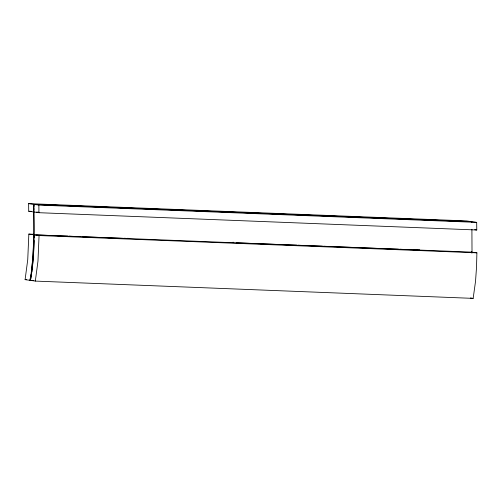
<?xml version="1.0" encoding="UTF-8"?>
<svg xmlns="http://www.w3.org/2000/svg" width="502" height="502" viewBox="0 0 502 502"><rect width="100%" height="100%" fill="white"/><g stroke="black" fill="none" stroke-linecap="round" stroke-linejoin="round"><path stroke-width="0.75" d="M471.529 252.92L471.541 251.558M472.018 252.989L471.905 229.288M33.91 234.29L28.84 234.089L27.742 259.678L25.1 279.627L35.328 281.089L473.16 298.376L475.538 281.283L476.536 267.014L476.9 252.839L472.031 252.142L34.199 234.854L34.167 237.678M33.678 237.609L33.716 234.785L28.84 234.089M34.199 234.854L39.068 235.551L37.97 261.14L35.328 281.089M33.628 240.439L32.843 257.52L31.344 271.795M34.117 240.508L33.327 257.589L31.833 271.864M30.929 274.644L29.969 280.323L33.885 280.48M31.419 274.713L30.459 280.392C34.807 256.842 34.343 232.784 34.036 208.945M29.969 280.323C34.6 255.273 33.766 229.671 33.502 204.32L471.334 221.608M33.59 211.938L28.714 211.242L28.633 203.624L466.458 220.911L476.687 222.373L476.774 229.991L38.949 212.704L34.073 212.007M34.011 206.284L33.992 204.389L471.817 221.677L471.83 222.618M28.633 203.624L38.861 205.086L476.687 222.373M28.714 211.242L31.676 211.361M36.42 212.101L38.767 212.195M36.608 234.905L55.433 235.645M56.883 235.702L67.745 236.128M69.188 236.191L80.05 236.618M82.221 236.706L106.117 237.647M107.566 237.703L126.391 238.444A7.624 5.823 -81.9 0 0 128.016 238.218M236.699 242.767A7.624 5.823 -81.9 0 0 237.22 242.824L259.07 243.683M259.823 243.715L296.745 245.171M298.251 245.227L322.366 246.181M323.872 246.244L335.173 246.689M336.679 246.746L360.787 247.699M361.54 247.731L398.462 249.187M399.968 249.243L411.27 249.689M412.776 249.751L418.053 249.958A7.624 5.823 -81.9 0 0 419.685 249.726M39.068 235.551L476.9 252.839M25.1 279.627L26.669 279.689M474.685 229.69L476.774 229.991M416.528 249.739L418.053 249.958M232.959 242.209L233.568 242.297M236.611 242.736L237.22 242.824M124.565 238.186L126.391 238.444M470.374 297.975L473.16 298.376M38.949 212.704L38.861 205.086M33.992 204.389L34.042 209.139M33.546 208.594L33.552 209.07M33.521 206.215L33.502 204.32"/></g></svg>
